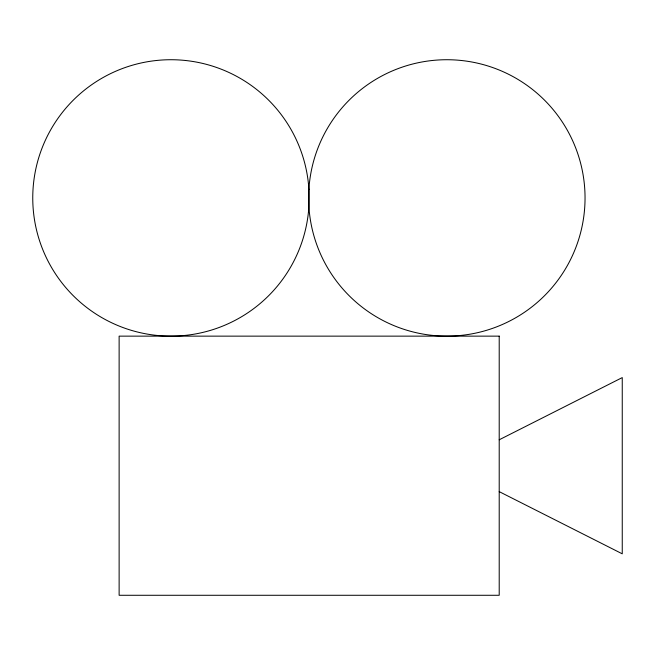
<?xml version="1.0" encoding="UTF-8"?>
<svg xmlns="http://www.w3.org/2000/svg" width="655" height="655" viewBox="0 0 655 655"><rect width="100%" height="100%" fill="white"/><g stroke="black" fill="none" stroke-linecap="round" stroke-linejoin="round"><path stroke-width="0.98" d="M499.208 439.792L622.25 377.599L622.25 553.819L499.208 491.627M308.898 189.254L308.898 206.603A138.213 138.213 0 0 0 518.433 316.152A138.213 138.213 0 0 0 518.433 79.713A138.213 138.213 0 0 0 308.898 189.254A138.213 138.213 0 0 0 99.364 79.713A138.213 138.213 0 0 0 99.364 316.152A138.213 138.213 0 0 0 308.898 206.603L308.898 189.254M499.208 336.138L119.128 336.138L119.128 595.28L499.208 595.28L499.208 336.138"/></g></svg>
